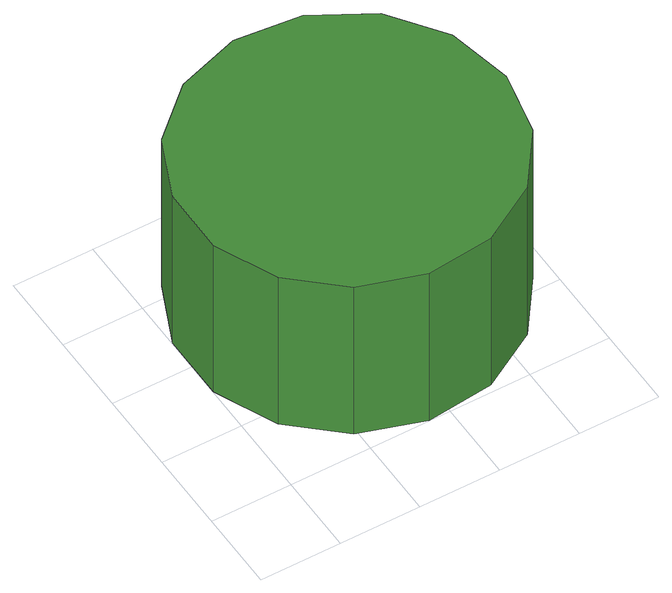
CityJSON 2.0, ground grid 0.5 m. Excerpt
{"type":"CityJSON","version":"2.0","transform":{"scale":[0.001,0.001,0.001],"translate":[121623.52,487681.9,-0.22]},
"CityObjects":{
"tree1":{"type":"SolitaryVegetationObject","attributes":{"function":"something"},"geometry":[{"type":"MultiSurface","lod":"1","boundaries":[[[0,1,2,3,4,5,6,7,8,9,10,11,12,13,14]],[[15,16,17,18,19,20,21,22,23,24,25,26,27,28,29]],[[0,29,28,1]],[[1,28,27,2]],[[2,27,26,3]],[[3,26,25,4]],[[4,25,24,5]],[[5,24,23,6]],[[6,23,22,7]],[[7,22,21,8]],[[8,21,20,9]],[[9,20,19,10]],[[10,19,18,11]],[[11,18,17,12]],[[12,17,16,13]],[[13,16,15,14]],[[14,15,29,0]]]}]}
},
"vertices":[
[1973,996,1168],[1887,1401,1168],[1644,1736,1168],[1284,1944,1168],[872,1987,1168],[478,1859,1168],[170,1582,1168],[1,1203,1168],[1,788,1168],[170,409,1168],[478,132,1168],[872,4,1168],[1284,47,1168],[1644,255,1168],[1887,590,1168],[1887,590,5],[1644,255,5],[1284,47,5],[872,4,5],[478,132,5],[170,409,5],[1,788,5],[1,1203,5],[170,1582,5],[478,1859,5],[872,1987,5],[1284,1944,5],[1644,1736,5],[1887,1401,5],[1973,996,5]
]}
